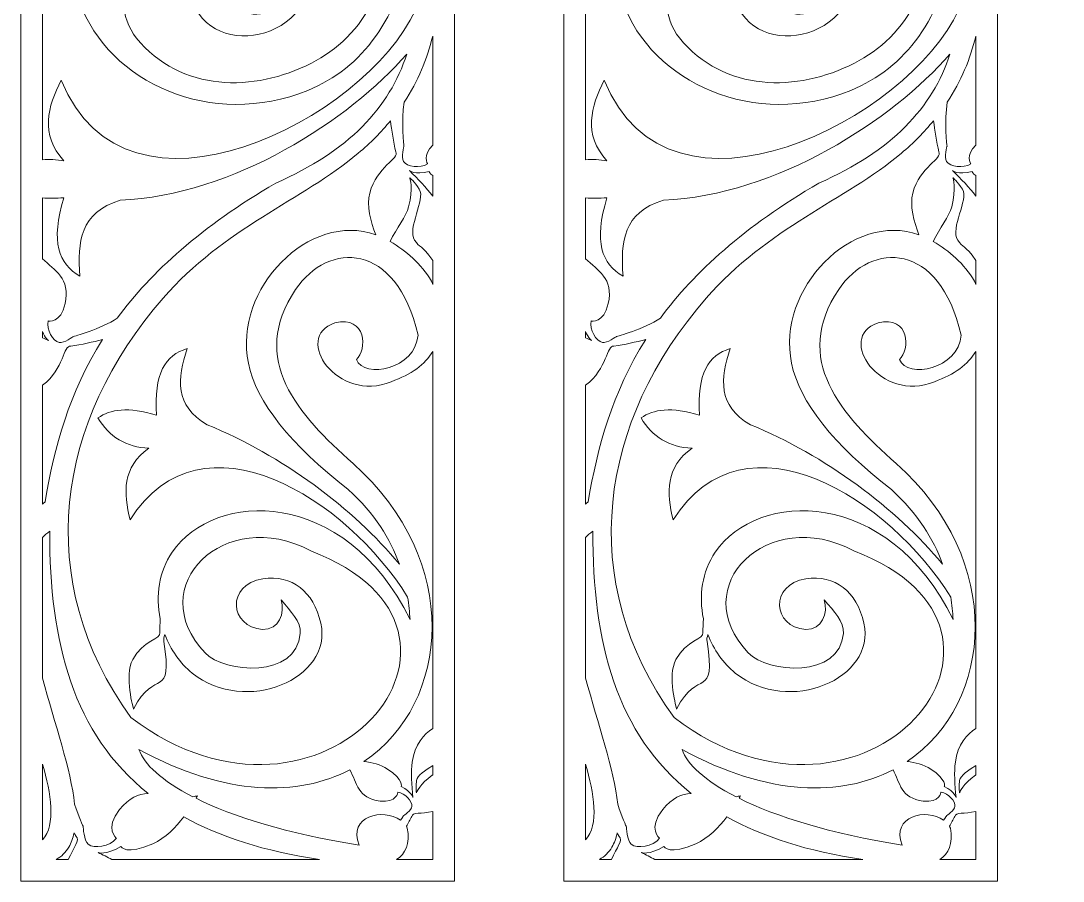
# Model space of a CAD drawing. Header units: centimetres. Extents: x -9 to 10.4, y -14.2 to 14.1.
# Drawn here: x -9 to 10.41, y -14.17 to 1.86 of the extents above; entities that cross this region are included whole.
import ezdxf

# ---------------------------------------------------------------- set-up
doc = ezdxf.new("R2010")
doc.units = ezdxf.units.CM
doc.header["$MEASUREMENT"] = 0
doc.layers.add('layer 1', color=7, linetype='Continuous')

msp = doc.modelspace()

# ---------------------------------------------------------------- linework, layer by layer
at = {"layer": 'layer 1', "color": 177, "lineweight": 9}
for points, knots in [([(-0.92711, 14.09232), (-0.92711, 14.09232), (-9.00268, 14.09232), (-9.00268, 14.09232), (-9.00268, 14.09232), (-9.00268, 14.09232), (-9.00268, -14.17218), (-9.00268, -14.17218), (-9.00268, -14.17218), (-9.00268, -14.17218), (-0.92711, -14.17218), (-0.92711, -14.17218), (-0.92711, -14.17218), (-0.92711, -14.17218), (-0.92711, 14.09232), (-0.92711, 14.09232)], [0, 0, 0, 0, 0.2, 0.2, 0.2, 0.2, 0.4, 0.4, 0.4, 0.4, 0.6, 0.6, 0.6, 0.6, 1, 1, 1, 1]), ([(-7.99455, 8.66834), (-6.72524, 8.74426), (-5.70339, 8.00967), (-6.03757, 6.55454), (-6.03757, 6.55454), (-6.36268, 5.1389), (-8.43115, 4.24263), (-7.50143, 2.22118), (-7.50143, 2.22118), (-7.35275, 5.3352), (-3.80579, 4.88664), (-3.55294, 3.08947), (-3.55294, 3.08947), (-3.39926, 1.40432), (-5.63737, 1.05707), (-5.84591, 2.41892), (-5.84591, 2.41892), (-5.9139, 2.86294), (-5.65236, 3.23803), (-4.90299, 2.95234), (-4.90299, 2.95234), (-4.90299, 2.67842), (-4.70371, 2.35809), (-5.05144, 2.17523), (-5.05144, 2.17523), (-4.75205, 1.85548), (-4.30172, 1.99262), (-4.10244, 2.22118), (-4.10244, 2.22118), (-3.5233, 3.49052), (-4.79503, 4.40382), (-5.96306, 4.11443), (-5.96306, 4.11443), (-6.88349, 3.88634), (-7.45167, 2.28296), (-6.85159, 1.54432), (-6.85159, 1.54432), (-6.02711, 0.52936), (-4.66026, 0.52388), (-3.58855, 1.07505), (-3.58855, 1.07505), (-2.64954, 1.558), (-1.85756, 2.59819), (-2.25289, 4.82618), (-2.25289, 4.82618), (-2.60712, 5.64874), (-3.0508, 6.49854), (-3.91603, 7.45705), (-3.91603, 7.45705), (-5.19619, 6.35352), (-3.74266, 5.29957), (-3.74266, 5.29957), (-3.74266, 5.29957), (-3.74266, 5.29957), (-4.24599, 5.43344), (-4.24599, 5.43344), (-4.24599, 5.43344), (-4.19257, 4.7197), (-3.68357, 4.55111), (-3.68357, 4.55111), (-3.68357, 4.55111), (-5.26316, 4.78913), (-5.19143, 5.83201), (-5.17569, 5.96463), (-5.17569, 5.96463), (-5.25018, 5.30657), (-5.57421, 5.03788), (-5.57421, 5.03788), (-5.57421, 5.03788), (-6.03846, 7.17257), (-4.75427, 7.56702), (-4.07574, 7.63011), (-4.07574, 7.63011), (-4.59438, 8.17987), (-5.25423, 8.76598), (-6.11567, 9.40321), (-6.11567, 9.40321), (-6.89522, 9.98004), (-7.54986, 10.58448), (-8.07046, 11.26172), (-8.07046, 11.26172), (-8.11494, 11.04041), (-8.18375, 10.76682), (-8.25781, 10.52025), (-8.25781, 10.52025), (-8.36128, 10.38628), (-7.87875, 10.17567), (-7.77283, 9.58399), (-7.77283, 9.58399), (-7.72267, 9.30321), (-7.85997, 8.93979), (-7.99455, 8.66834)], [0, 0, 0, 0, 0.04166667, 0.04166667, 0.04166667, 0.04166667, 0.08333333, 0.08333333, 0.08333333, 0.08333333, 0.125, 0.125, 0.125, 0.125, 0.16666667, 0.16666667, 0.16666667, 0.16666667, 0.20833333, 0.20833333, 0.20833333, 0.20833333, 0.25, 0.25, 0.25, 0.25, 0.29166667, 0.29166667, 0.29166667, 0.29166667, 0.33333333, 0.33333333, 0.33333333, 0.33333333, 0.375, 0.375, 0.375, 0.375, 0.41666667, 0.41666667, 0.41666667, 0.41666667, 0.45833333, 0.45833333, 0.45833333, 0.45833333, 0.5, 0.5, 0.5, 0.5, 0.54166667, 0.54166667, 0.54166667, 0.54166667, 0.58333333, 0.58333333, 0.58333333, 0.58333333, 0.625, 0.625, 0.625, 0.625, 0.66666667, 0.66666667, 0.66666667, 0.66666667, 0.70833333, 0.70833333, 0.70833333, 0.70833333, 0.75, 0.75, 0.75, 0.75, 0.79166667, 0.79166667, 0.79166667, 0.79166667, 0.83333333, 0.83333333, 0.83333333, 0.83333333, 0.875, 0.875, 0.875, 0.875, 0.91666667, 0.91666667, 0.91666667, 0.91666667, 1, 1, 1, 1]), ([(-8.59891, 2.60082), (-8.59891, 2.60082), (-8.59891, -0.72879), (-8.59891, -0.72879), (-8.59891, -0.72879), (-8.47217, -0.7153), (-8.33938, -0.72189), (-8.20187, -0.74986), (-8.20187, -0.74986), (-8.65138, -0.24715), (-8.50126, 0.25568), (-8.25117, 0.75828), (-8.25117, 0.75828), (-7.03713, -2.26702), (-2.58723, 0.02691), (-1.65142, 2.06314), (-1.65142, 2.06314), (-1.61671, 2.45945), (-1.63615, 2.87838), (-1.70327, 3.31791), (-1.70327, 3.31791), (-1.97159, 1.9056), (-2.62406, 0.98815), (-3.65983, 0.5659), (-3.65983, 0.5659), (-5.43901, -0.15917), (-7.36964, 0.70028), (-7.90554, 2.21231), (-7.90554, 2.21231), (-8.10577, 2.35585), (-8.34553, 2.46656), (-8.34553, 2.46656), (-8.34553, 2.46656), (-8.34553, 2.46656), (-8.46402, 2.59065), (-8.53206, 2.58888), (-8.53206, 2.58888), (-8.55523, 2.59289), (-8.57729, 2.59687), (-8.59891, 2.60082)], [0, 0, 0, 0, 0.09090909, 0.09090909, 0.09090909, 0.09090909, 0.18181818, 0.18181818, 0.18181818, 0.18181818, 0.27272727, 0.27272727, 0.27272727, 0.27272727, 0.36363636, 0.36363636, 0.36363636, 0.36363636, 0.45454545, 0.45454545, 0.45454545, 0.45454545, 0.54545455, 0.54545455, 0.54545455, 0.54545455, 0.63636364, 0.63636364, 0.63636364, 0.63636364, 0.72727273, 0.72727273, 0.72727273, 0.72727273, 0.81818182, 0.81818182, 0.81818182, 0.81818182, 1, 1, 1, 1]), ([(-1.33089, -0.45836), (-1.33089, -0.45836), (-1.33089, 1.57904), (-1.33089, 1.57904), (-1.33089, 1.57904), (-1.43273, 1.15098), (-1.60549, 0.73706), (-1.86173, 0.34655), (-1.86173, 0.34655), (-1.92033, -0.00269), (-1.86656, -0.47165), (-1.86656, -0.47165), (-1.86656, -0.47165), (-1.86656, -0.47165), (-1.92359, -0.68432), (-1.87627, -0.75774), (-1.87627, -0.75774), (-1.81312, -0.85568), (-1.56396, -0.89582), (-1.42466, -0.80344), (-1.42466, -0.80344), (-1.42466, -0.80344), (-1.53197, -0.64301), (-1.33089, -0.45836)], [0, 0, 0, 0, 0.14285714, 0.14285714, 0.14285714, 0.14285714, 0.28571429, 0.28571429, 0.28571429, 0.28571429, 0.42857143, 0.42857143, 0.42857143, 0.42857143, 0.57142857, 0.57142857, 0.57142857, 0.57142857, 0.71428571, 0.71428571, 0.71428571, 0.71428571, 1, 1, 1, 1]), ([(-8.59891, -1.43737), (-8.59891, -1.43737), (-8.59891, -2.57202), (-8.59891, -2.57202), (-8.59891, -2.57202), (-8.37376, -2.79017), (-8.07592, -2.93501), (-8.17683, -3.40768), (-8.17683, -3.40768), (-8.25692, -3.78286), (-8.49538, -3.73097), (-8.49538, -3.73097), (-8.49538, -3.73097), (-8.53026, -3.89442), (-8.40157, -4.11154), (-8.28728, -4.13437), (-8.28728, -4.13437), (-8.20164, -4.15147), (-8.02469, -4.02047), (-8.02469, -4.02047), (-8.02469, -4.02047), (-8.02469, -4.02047), (-7.50615, -3.88186), (-7.20703, -3.6789), (-7.20703, -3.6789), (-6.57356, -2.81864), (-5.64515, -1.97678), (-4.25254, -1.16103), (-4.25254, -1.16103), (-2.89922, -0.57048), (-2.13267, 0.24524), (-1.813, 1.24336), (-1.813, 1.24336), (-2.87335, 0.01669), (-5.04387, -1.39186), (-7.15122, -1.48102), (-7.15122, -1.48102), (-7.90081, -1.70958), (-7.95177, -2.25813), (-7.90081, -2.89785), (-7.90081, -2.89785), (-8.30115, -2.6694), (-8.45127, -2.25813), (-8.20187, -1.43542), (-8.20187, -1.43542), (-8.34876, -1.44659), (-8.48056, -1.44676), (-8.59891, -1.43737)], [0, 0, 0, 0, 0.07692308, 0.07692308, 0.07692308, 0.07692308, 0.15384615, 0.15384615, 0.15384615, 0.15384615, 0.23076923, 0.23076923, 0.23076923, 0.23076923, 0.30769231, 0.30769231, 0.30769231, 0.30769231, 0.38461538, 0.38461538, 0.38461538, 0.38461538, 0.46153846, 0.46153846, 0.46153846, 0.46153846, 0.53846154, 0.53846154, 0.53846154, 0.53846154, 0.61538462, 0.61538462, 0.61538462, 0.61538462, 0.69230769, 0.69230769, 0.69230769, 0.69230769, 0.76923077, 0.76923077, 0.76923077, 0.76923077, 0.84615385, 0.84615385, 0.84615385, 0.84615385, 1, 1, 1, 1]), ([(-1.95194, -8.26288), (-2.80641, -7.22503), (-4.1433, -6.23293), (-5.529, -5.66492), (-5.529, -5.66492), (-6.1505, -5.30731), (-6.08337, -4.80774), (-5.90669, -4.24777), (-5.90669, -4.24777), (-6.31053, -4.3693), (-6.52878, -4.70524), (-6.4752, -5.48999), (-6.4752, -5.48999), (-7.00052, -5.32631), (-7.3401, -5.37658), (-7.56561, -5.53962), (-7.56561, -5.53962), (-7.36356, -5.88642), (-7.03544, -6.09058), (-6.61588, -6.10129), (-6.61588, -6.10129), (-7.11983, -6.45731), (-7.08914, -6.93646), (-6.96927, -7.43595), (-6.96927, -7.43595), (-5.62349, -5.32432), (-2.92308, -7.05372), (-1.79758, -8.87861), (-1.79758, -8.87861), (-1.77555, -9.01778), (-1.76117, -9.15716), (-1.75256, -9.29657), (-1.75256, -9.29657), (-2.97774, -6.81242), (-5.39927, -6.89086), (-6.18448, -8.04057), (-6.18448, -8.04057), (-6.43288, -8.40428), (-6.49245, -8.85945), (-6.40517, -9.28385), (-6.40517, -9.28385), (-6.41067, -9.37013), (-6.41453, -9.45897), (-6.41621, -9.54391), (-6.41621, -9.54391), (-6.37769, -9.65071), (-6.72902, -9.68597), (-6.91829, -10.0419), (-6.91829, -10.0419), (-7.08222, -10.3505), (-6.90343, -10.96377), (-6.90343, -10.96377), (-6.90343, -10.96377), (-6.50682, -10.17827), (-6.17002, -10.82294), (-6.33777, -9.70274), (-6.33777, -9.70274), (-6.34883, -9.67203), (-6.33602, -9.62121), (-6.31974, -9.57661), (-6.31974, -9.57661), (-6.21215, -9.85825), (-6.03781, -10.11086), (-5.81081, -10.29284), (-5.81081, -10.29284), (-4.81348, -11.09245), (-3.18473, -10.39761), (-3.4151, -9.36526), (-3.4151, -9.36526), (-3.54724, -8.77267), (-3.95471, -8.45377), (-4.49445, -8.53687), (-4.49445, -8.53687), (-5.18155, -8.64269), (-5.12202, -9.4374), (-4.49838, -9.47918), (-4.49838, -9.47918), (-4.19399, -9.49966), (-4.07909, -9.16598), (-4.15255, -8.93076), (-4.15255, -8.93076), (-3.9778, -9.13646), (-3.77996, -9.34086), (-3.79674, -9.55372), (-3.79674, -9.55372), (-3.86364, -10.39701), (-5.20727, -10.29963), (-5.57094, -9.91655), (-5.57094, -9.91655), (-6.74529, -8.67947), (-5.20727, -7.15765), (-3.6021, -8.01688), (-3.6021, -8.01688), (0.29627, -9.49848), (-3.36688, -13.8441), (-6.9511, -11.12494), (-6.9511, -11.12494), (-8.80148, -8.56543), (-8.35044, -5.59438), (-6.35232, -3.30927), (-6.35232, -3.30927), (-5.22428, -2.00122), (-3.76042, -1.48304), (-2.71763, -0.60593), (-2.71763, -0.60593), (-2.48897, -0.41361), (-2.29053, -0.21128), (-2.11835, -0.00104), (-2.11835, -0.00104), (-2.09555, -0.18045), (-2.06037, -0.38996), (-2.02015, -0.58172), (-2.02015, -0.58172), (-1.9412, -0.70418), (-2.3704, -0.84955), (-2.50447, -1.34922), (-2.50447, -1.34922), (-2.56568, -1.57769), (-2.48326, -1.88468), (-2.39165, -2.1238), (-2.39165, -2.1238), (-3.62481, -1.68457), (-5.04972, -3.12428), (-4.7636, -4.51919), (-4.7636, -4.51919), (-4.61527, -5.24262), (-3.98054, -6.03875), (-2.90249, -6.87431), (-2.90249, -6.87431), (-2.41026, -7.32472), (-2.11942, -7.7906), (-1.95194, -8.26288)], [0, 0, 0, 0, 0.02941176, 0.02941176, 0.02941176, 0.02941176, 0.05882353, 0.05882353, 0.05882353, 0.05882353, 0.08823529, 0.08823529, 0.08823529, 0.08823529, 0.11764706, 0.11764706, 0.11764706, 0.11764706, 0.14705882, 0.14705882, 0.14705882, 0.14705882, 0.17647059, 0.17647059, 0.17647059, 0.17647059, 0.20588235, 0.20588235, 0.20588235, 0.20588235, 0.23529412, 0.23529412, 0.23529412, 0.23529412, 0.26470588, 0.26470588, 0.26470588, 0.26470588, 0.29411765, 0.29411765, 0.29411765, 0.29411765, 0.32352941, 0.32352941, 0.32352941, 0.32352941, 0.35294118, 0.35294118, 0.35294118, 0.35294118, 0.38235294, 0.38235294, 0.38235294, 0.38235294, 0.41176471, 0.41176471, 0.41176471, 0.41176471, 0.44117647, 0.44117647, 0.44117647, 0.44117647, 0.47058824, 0.47058824, 0.47058824, 0.47058824, 0.5, 0.5, 0.5, 0.5, 0.52941176, 0.52941176, 0.52941176, 0.52941176, 0.55882353, 0.55882353, 0.55882353, 0.55882353, 0.58823529, 0.58823529, 0.58823529, 0.58823529, 0.61764706, 0.61764706, 0.61764706, 0.61764706, 0.64705882, 0.64705882, 0.64705882, 0.64705882, 0.67647059, 0.67647059, 0.67647059, 0.67647059, 0.70588235, 0.70588235, 0.70588235, 0.70588235, 0.73529412, 0.73529412, 0.73529412, 0.73529412, 0.76470588, 0.76470588, 0.76470588, 0.76470588, 0.79411765, 0.79411765, 0.79411765, 0.79411765, 0.82352941, 0.82352941, 0.82352941, 0.82352941, 0.85294118, 0.85294118, 0.85294118, 0.85294118, 0.88235294, 0.88235294, 0.88235294, 0.88235294, 0.91176471, 0.91176471, 0.91176471, 0.91176471, 0.94117647, 0.94117647, 0.94117647, 0.94117647, 1, 1, 1, 1]), ([(-1.33089, -1.40565), (-1.33089, -1.40565), (-1.33089, -1.0184), (-1.33089, -1.0184), (-1.33089, -1.0184), (-1.38954, -0.98532), (-1.39922, -0.94823), (-1.39922, -0.94823), (-1.39922, -0.94823), (-1.67019, -1.00987), (-1.7658, -0.92911), (-1.7658, -0.92911), (-1.7658, -0.92911), (-1.60406, -1.08129), (-1.44875, -1.25049), (-1.33089, -1.40565)], [0, 0, 0, 0, 0.2, 0.2, 0.2, 0.2, 0.4, 0.4, 0.4, 0.4, 0.6, 0.6, 0.6, 0.6, 1, 1, 1, 1]), ([(-1.33089, -3.0491), (-1.33089, -3.0491), (-1.33089, -2.60276), (-1.33089, -2.60276), (-1.33089, -2.60276), (-1.53694, -2.30982), (-1.57584, -2.36798), (-1.66688, -2.22676), (-1.66688, -2.22676), (-1.81484, -1.99721), (-1.4576, -1.46746), (-1.57988, -1.27775), (-1.57988, -1.27775), (-1.67456, -1.13088), (-1.75703, -1.06307), (-1.75703, -1.06307), (-1.75703, -1.06307), (-1.75703, -1.06307), (-1.68882, -1.26708), (-1.77858, -1.60191), (-1.77858, -1.60191), (-1.82855, -1.78783), (-2.00201, -2.00019), (-2.12481, -2.25036), (-2.12481, -2.25036), (-1.82774, -2.42452), (-1.55012, -2.66207), (-1.35305, -2.9894), (-1.35305, -2.9894), (-1.34537, -3.00946), (-1.33805, -3.0293), (-1.33089, -3.0491)], [0, 0, 0, 0, 0.11111111, 0.11111111, 0.11111111, 0.11111111, 0.22222222, 0.22222222, 0.22222222, 0.22222222, 0.33333333, 0.33333333, 0.33333333, 0.33333333, 0.44444444, 0.44444444, 0.44444444, 0.44444444, 0.55555556, 0.55555556, 0.55555556, 0.55555556, 0.66666667, 0.66666667, 0.66666667, 0.66666667, 0.77777778, 0.77777778, 0.77777778, 0.77777778, 1, 1, 1, 1]), ([(-1.33089, -11.32407), (-1.33089, -11.32407), (-1.33089, -4.29799), (-1.33089, -4.29799), (-1.33089, -4.29799), (-1.4735, -4.54006), (-1.72717, -4.72969), (-2.10277, -4.86334), (-2.10277, -4.86334), (-3.10261, -5.27463), (-3.95232, -4.04065), (-3.15261, -3.76626), (-3.15261, -3.76626), (-2.55383, -3.62913), (-2.55383, -4.26908), (-2.75322, -4.45205), (-2.75322, -4.45205), (-2.60395, -4.8174), (-1.65327, -4.63468), (-1.6041, -3.99495), (-1.6041, -3.99495), (-2.00634, -2.24466), (-3.27594, -2.24228), (-3.88435, -3.14533), (-3.88435, -3.14533), (-4.76288, -4.4492), (-3.84352, -5.47391), (-2.815, -6.38791), (-2.815, -6.38791), (-0.77667, -8.19938), (-0.99427, -10.85098), (-2.61095, -11.94026), (-2.61095, -11.94026), (-2.46322, -11.95877), (-2.29978, -11.99892), (-2.17132, -12.08213), (-2.17132, -12.08213), (-1.85986, -12.28412), (-1.91891, -12.40943), (-1.91891, -12.40943), (-1.91891, -12.40943), (-1.71625, -12.51261), (-1.69844, -12.61348), (-1.69844, -12.61348), (-1.69844, -12.61348), (-1.72695, -12.3795), (-1.73365, -12.13315), (-1.7115, -11.95257), (-1.7115, -11.95257), (-1.67094, -11.62177), (-1.48887, -11.43013), (-1.33089, -11.32407)], [0, 0, 0, 0, 0.07142857, 0.07142857, 0.07142857, 0.07142857, 0.14285714, 0.14285714, 0.14285714, 0.14285714, 0.21428571, 0.21428571, 0.21428571, 0.21428571, 0.28571429, 0.28571429, 0.28571429, 0.28571429, 0.35714286, 0.35714286, 0.35714286, 0.35714286, 0.42857143, 0.42857143, 0.42857143, 0.42857143, 0.5, 0.5, 0.5, 0.5, 0.57142857, 0.57142857, 0.57142857, 0.57142857, 0.64285714, 0.64285714, 0.64285714, 0.64285714, 0.71428571, 0.71428571, 0.71428571, 0.71428571, 0.78571429, 0.78571429, 0.78571429, 0.78571429, 0.85714286, 0.85714286, 0.85714286, 0.85714286, 1, 1, 1, 1]), ([(-8.59891, -3.92561), (-8.59891, -3.92561), (-8.59891, -4.04359), (-8.59891, -4.04359), (-8.59891, -4.04359), (-8.56138, -4.06003), (-8.5241, -4.07704), (-8.48722, -4.09442), (-8.48722, -4.09442), (-8.48722, -4.09442), (-8.55003, -4.06051), (-8.59891, -3.92561)], [0, 0, 0, 0, 0.25, 0.25, 0.25, 0.25, 0.5, 0.5, 0.5, 0.5, 1, 1, 1, 1]), ([(-8.59891, -4.92932), (-8.59891, -4.92932), (-8.59891, -7.14432), (-8.59891, -7.14432), (-8.59891, -7.14432), (-8.58336, -7.13024), (-8.5676, -7.11636), (-8.55139, -7.10276), (-8.55139, -7.10276), (-8.3775, -6.07966), (-8.10429, -5.06778), (-7.47985, -4.07843), (-7.47985, -4.07843), (-7.65811, -4.12427), (-7.87223, -4.16991), (-8.07079, -4.2037), (-8.07079, -4.2037), (-8.21269, -4.17535), (-8.19192, -4.62158), (-8.59891, -4.92932)], [0, 0, 0, 0, 0.16666667, 0.16666667, 0.16666667, 0.16666667, 0.33333333, 0.33333333, 0.33333333, 0.33333333, 0.5, 0.5, 0.5, 0.5, 0.66666667, 0.66666667, 0.66666667, 0.66666667, 1, 1, 1, 1]), ([(-8.59891, -7.76577), (-8.59891, -7.76577), (-8.59891, -10.38798), (-8.59891, -10.38798), (-8.59891, -10.38798), (-8.37091, -11.2368), (-8.06954, -12.0874), (-8.00137, -12.73962), (-8.00137, -12.73962), (-7.92264, -12.97531), (-7.84058, -13.15782), (-7.84058, -13.15782), (-7.84058, -13.15782), (-7.84058, -13.15782), (-7.82847, -13.4188), (-7.74853, -13.48476), (-7.74853, -13.48476), (-7.64188, -13.57276), (-7.34572, -13.5284), (-7.22149, -13.37378), (-7.22149, -13.37378), (-7.22149, -13.37378), (-7.44798, -13.19335), (-7.16289, -12.83844), (-7.16289, -12.83844), (-6.98595, -12.61817), (-6.80965, -12.54666), (-6.63214, -12.53592), (-6.63214, -12.53592), (-8.02477, -11.43119), (-8.47039, -9.72589), (-8.46449, -7.65119), (-8.46449, -7.65119), (-8.51772, -7.68658), (-8.56172, -7.7246), (-8.59891, -7.76577)], [0, 0, 0, 0, 0.1, 0.1, 0.1, 0.1, 0.2, 0.2, 0.2, 0.2, 0.3, 0.3, 0.3, 0.3, 0.4, 0.4, 0.4, 0.4, 0.5, 0.5, 0.5, 0.5, 0.6, 0.6, 0.6, 0.6, 0.7, 0.7, 0.7, 0.7, 0.8, 0.8, 0.8, 0.8, 1, 1, 1, 1]), ([(-2.70321, -13.50149), (-2.91649, -12.95417), (-2.25216, -12.80838), (-1.93095, -13.03513), (-1.93095, -13.03513), (-1.89556, -12.98569), (-1.87469, -12.95387), (-1.87469, -12.95387), (-1.87469, -12.95387), (-1.87469, -12.95387), (-1.72745, -12.85003), (-1.71873, -12.77908), (-1.71873, -12.77908), (-1.70714, -12.68444), (-1.84279, -12.52867), (-1.97875, -12.51381), (-1.97875, -12.51381), (-1.97875, -12.51381), (-1.99966, -12.71243), (-2.31176, -12.6783), (-2.31176, -12.6783), (-2.72766, -12.63283), (-2.74392, -12.33492), (-2.87283, -12.09614), (-2.87283, -12.09614), (-3.82862, -12.59678), (-5.18411, -12.59988), (-6.80267, -11.71896), (-6.80267, -11.71896), (-6.71093, -11.99128), (-6.37728, -12.30214), (-5.79743, -12.59858), (-5.79743, -12.59858), (-5.76941, -12.59385), (-5.74131, -12.58752), (-5.7131, -12.57911), (-5.7131, -12.57911), (-5.7131, -12.57911), (-5.72215, -12.59702), (-5.73937, -12.6278), (-5.73937, -12.6278), (-5.05483, -12.96707), (-4.04531, -13.28502), (-2.70321, -13.50149)], [0, 0, 0, 0, 0.08333333, 0.08333333, 0.08333333, 0.08333333, 0.16666667, 0.16666667, 0.16666667, 0.16666667, 0.25, 0.25, 0.25, 0.25, 0.33333333, 0.33333333, 0.33333333, 0.33333333, 0.41666667, 0.41666667, 0.41666667, 0.41666667, 0.5, 0.5, 0.5, 0.5, 0.58333333, 0.58333333, 0.58333333, 0.58333333, 0.66666667, 0.66666667, 0.66666667, 0.66666667, 0.75, 0.75, 0.75, 0.75, 0.83333333, 0.83333333, 0.83333333, 0.83333333, 1, 1, 1, 1]), ([(-8.59891, -11.99089), (-8.59891, -11.99089), (-8.59891, -13.39944), (-8.59891, -13.39944), (-8.59891, -13.39944), (-8.34268, -13.12076), (-8.44091, -12.53703), (-8.59891, -11.99089)], [0, 0, 0, 0, 0.33333333, 0.33333333, 0.33333333, 0.33333333, 1, 1, 1, 1]), ([(-1.33089, -12.19224), (-1.33089, -12.19224), (-1.33089, -12.01731), (-1.33089, -12.01731), (-1.33089, -12.01731), (-1.47134, -12.11135), (-1.62069, -12.19877), (-1.63272, -12.29686), (-1.63272, -12.29686), (-1.65011, -12.43881), (-1.63379, -12.52466), (-1.63379, -12.52466), (-1.63379, -12.52466), (-1.63379, -12.52466), (-1.56981, -12.36065), (-1.33799, -12.19714), (-1.33799, -12.19714), (-1.33566, -12.1955), (-1.3333, -12.19384), (-1.33089, -12.19224)], [0, 0, 0, 0, 0.16666667, 0.16666667, 0.16666667, 0.16666667, 0.33333333, 0.33333333, 0.33333333, 0.33333333, 0.5, 0.5, 0.5, 0.5, 0.66666667, 0.66666667, 0.66666667, 0.66666667, 1, 1, 1, 1]), ([(-7.30869, -13.76839), (-7.30869, -13.76839), (-3.43813, -13.76839), (-3.43813, -13.76839), (-3.43813, -13.76839), (-4.46596, -13.6154), (-5.29901, -13.34617), (-5.9692, -12.97555), (-5.9692, -12.97555), (-6.11388, -13.16337), (-6.31212, -13.36937), (-6.54366, -13.47503), (-6.54366, -13.47503), (-7.03346, -13.69824), (-7.14058, -13.52834), (-7.14058, -13.52834), (-7.14058, -13.52834), (-7.42474, -13.6956), (-7.56193, -13.63872), (-7.56193, -13.63872), (-7.56193, -13.63872), (-7.47666, -13.67954), (-7.39153, -13.72311), (-7.30869, -13.76839)], [0, 0, 0, 0, 0.14285714, 0.14285714, 0.14285714, 0.14285714, 0.28571429, 0.28571429, 0.28571429, 0.28571429, 0.42857143, 0.42857143, 0.42857143, 0.42857143, 0.57142857, 0.57142857, 0.57142857, 0.57142857, 0.71428571, 0.71428571, 0.71428571, 0.71428571, 1, 1, 1, 1]), ([(-2.00249, -13.76839), (-2.00249, -13.76839), (-1.33089, -13.76839), (-1.33089, -13.76839), (-1.33089, -13.76839), (-1.33089, -13.76839), (-1.33089, -12.87412), (-1.33089, -12.87412), (-1.33089, -12.87412), (-1.54522, -12.92102), (-1.71054, -12.88409), (-1.72048, -12.96511), (-1.72048, -12.96511), (-1.75253, -13.02553), (-1.78688, -13.08752), (-1.8219, -13.14841), (-1.8219, -13.14841), (-1.81519, -13.15912), (-1.80894, -13.17013), (-1.80338, -13.18162), (-1.80338, -13.18162), (-1.74988, -13.47461), (-1.83903, -13.66318), (-2.00249, -13.76839)], [0, 0, 0, 0, 0.14285714, 0.14285714, 0.14285714, 0.14285714, 0.28571429, 0.28571429, 0.28571429, 0.28571429, 0.42857143, 0.42857143, 0.42857143, 0.42857143, 0.57142857, 0.57142857, 0.57142857, 0.57142857, 0.71428571, 0.71428571, 0.71428571, 0.71428571, 1, 1, 1, 1]), ([(-8.34222, -13.76839), (-8.34222, -13.76839), (-8.119, -13.76839), (-8.119, -13.76839), (-8.119, -13.76839), (-8.01444, -13.54028), (-7.89587, -13.40252), (-7.9746, -13.33757), (-7.9746, -13.33757), (-7.98701, -13.31564), (-7.9994, -13.29346), (-8.0118, -13.27109), (-8.0118, -13.27109), (-8.03128, -13.37054), (-8.06303, -13.46026), (-8.10914, -13.53887), (-8.10914, -13.53887), (-8.16662, -13.63686), (-8.24722, -13.71277), (-8.34222, -13.76839)], [0, 0, 0, 0, 0.16666667, 0.16666667, 0.16666667, 0.16666667, 0.33333333, 0.33333333, 0.33333333, 0.33333333, 0.5, 0.5, 0.5, 0.5, 0.66666667, 0.66666667, 0.66666667, 0.66666667, 1, 1, 1, 1])]:
    msp.add_open_spline(points, degree=3, knots=knots, dxfattribs=at)
at = {"layer": 'layer 1', "color": 242, "lineweight": 9}
for points, knots in [([(9.18966, 14.09232), (9.18966, 14.09232), (1.11409, 14.09232), (1.11409, 14.09232), (1.11409, 14.09232), (1.11409, 14.09232), (1.11409, -14.17218), (1.11409, -14.17218), (1.11409, -14.17218), (1.11409, -14.17218), (9.18966, -14.17218), (9.18966, -14.17218), (9.18966, -14.17218), (9.18966, -14.17218), (9.18966, 14.09232), (9.18966, 14.09232)], [0, 0, 0, 0, 0.2, 0.2, 0.2, 0.2, 0.4, 0.4, 0.4, 0.4, 0.6, 0.6, 0.6, 0.6, 1, 1, 1, 1]), ([(2.12222, 8.66834), (3.39152, 8.74426), (4.41338, 8.00967), (4.07919, 6.55454), (4.07919, 6.55454), (3.75409, 5.1389), (1.68562, 4.24263), (2.61533, 2.22118), (2.61533, 2.22118), (2.76402, 5.3352), (6.31098, 4.88664), (6.56383, 3.08947), (6.56383, 3.08947), (6.7175, 1.40432), (4.4794, 1.05707), (4.27085, 2.41892), (4.27085, 2.41892), (4.20287, 2.86294), (4.46441, 3.23803), (5.21378, 2.95234), (5.21378, 2.95234), (5.21378, 2.67842), (5.41306, 2.35809), (5.06533, 2.17523), (5.06533, 2.17523), (5.36472, 1.85548), (5.81505, 1.99262), (6.01433, 2.22118), (6.01433, 2.22118), (6.59347, 3.49052), (5.32174, 4.40382), (4.1537, 4.11443), (4.1537, 4.11443), (3.23328, 3.88634), (2.66509, 2.28296), (3.26517, 1.54432), (3.26517, 1.54432), (4.08965, 0.52936), (5.45651, 0.52388), (6.52822, 1.07505), (6.52822, 1.07505), (7.46722, 1.558), (8.25921, 2.59819), (7.86388, 4.82618), (7.86388, 4.82618), (7.50965, 5.64874), (7.06596, 6.49854), (6.20074, 7.45705), (6.20074, 7.45705), (4.92058, 6.35352), (6.37411, 5.29957), (6.37411, 5.29957), (6.37411, 5.29957), (6.37411, 5.29957), (5.87078, 5.43344), (5.87078, 5.43344), (5.87078, 5.43344), (5.9242, 4.7197), (6.43319, 4.55111), (6.43319, 4.55111), (6.43319, 4.55111), (4.8536, 4.78913), (4.92534, 5.83201), (4.94107, 5.96463), (4.94107, 5.96463), (4.86659, 5.30657), (4.54255, 5.03788), (4.54255, 5.03788), (4.54255, 5.03788), (4.07831, 7.17257), (5.3625, 7.56702), (6.04102, 7.63011), (6.04102, 7.63011), (5.52239, 8.17987), (4.86254, 8.76598), (4.0011, 9.40321), (4.0011, 9.40321), (3.22155, 9.98004), (2.5669, 10.58448), (2.0463, 11.26172), (2.0463, 11.26172), (2.00182, 11.04041), (1.93301, 10.76682), (1.85895, 10.52025), (1.85895, 10.52025), (1.75548, 10.38628), (2.23801, 10.17567), (2.34393, 9.58399), (2.34393, 9.58399), (2.39409, 9.30321), (2.2568, 8.93979), (2.12222, 8.66834)], [0, 0, 0, 0, 0.04166667, 0.04166667, 0.04166667, 0.04166667, 0.08333333, 0.08333333, 0.08333333, 0.08333333, 0.125, 0.125, 0.125, 0.125, 0.16666667, 0.16666667, 0.16666667, 0.16666667, 0.20833333, 0.20833333, 0.20833333, 0.20833333, 0.25, 0.25, 0.25, 0.25, 0.29166667, 0.29166667, 0.29166667, 0.29166667, 0.33333333, 0.33333333, 0.33333333, 0.33333333, 0.375, 0.375, 0.375, 0.375, 0.41666667, 0.41666667, 0.41666667, 0.41666667, 0.45833333, 0.45833333, 0.45833333, 0.45833333, 0.5, 0.5, 0.5, 0.5, 0.54166667, 0.54166667, 0.54166667, 0.54166667, 0.58333333, 0.58333333, 0.58333333, 0.58333333, 0.625, 0.625, 0.625, 0.625, 0.66666667, 0.66666667, 0.66666667, 0.66666667, 0.70833333, 0.70833333, 0.70833333, 0.70833333, 0.75, 0.75, 0.75, 0.75, 0.79166667, 0.79166667, 0.79166667, 0.79166667, 0.83333333, 0.83333333, 0.83333333, 0.83333333, 0.875, 0.875, 0.875, 0.875, 0.91666667, 0.91666667, 0.91666667, 0.91666667, 1, 1, 1, 1]), ([(1.51786, 2.60082), (1.51786, 2.60082), (1.51786, -0.72879), (1.51786, -0.72879), (1.51786, -0.72879), (1.6446, -0.7153), (1.77738, -0.72189), (1.9149, -0.74986), (1.9149, -0.74986), (1.46539, -0.24715), (1.6155, 0.25568), (1.8656, 0.75828), (1.8656, 0.75828), (3.07964, -2.26702), (7.52953, 0.02691), (8.46535, 2.06314), (8.46535, 2.06314), (8.50006, 2.45945), (8.48061, 2.87838), (8.4135, 3.31791), (8.4135, 3.31791), (8.14517, 1.9056), (7.49271, 0.98815), (6.45693, 0.5659), (6.45693, 0.5659), (4.67775, -0.15917), (2.74712, 0.70028), (2.21122, 2.21231), (2.21122, 2.21231), (2.011, 2.35585), (1.77123, 2.46656), (1.77123, 2.46656), (1.77123, 2.46656), (1.77123, 2.46656), (1.65275, 2.59065), (1.5847, 2.58888), (1.5847, 2.58888), (1.56153, 2.59289), (1.53947, 2.59687), (1.51786, 2.60082)], [0, 0, 0, 0, 0.09090909, 0.09090909, 0.09090909, 0.09090909, 0.18181818, 0.18181818, 0.18181818, 0.18181818, 0.27272727, 0.27272727, 0.27272727, 0.27272727, 0.36363636, 0.36363636, 0.36363636, 0.36363636, 0.45454545, 0.45454545, 0.45454545, 0.45454545, 0.54545455, 0.54545455, 0.54545455, 0.54545455, 0.63636364, 0.63636364, 0.63636364, 0.63636364, 0.72727273, 0.72727273, 0.72727273, 0.72727273, 0.81818182, 0.81818182, 0.81818182, 0.81818182, 1, 1, 1, 1]), ([(8.78587, -0.45836), (8.78587, -0.45836), (8.78587, 1.57904), (8.78587, 1.57904), (8.78587, 1.57904), (8.68404, 1.15098), (8.51127, 0.73706), (8.25504, 0.34655), (8.25504, 0.34655), (8.19644, -0.00269), (8.25021, -0.47165), (8.25021, -0.47165), (8.25021, -0.47165), (8.25021, -0.47165), (8.19318, -0.68432), (8.2405, -0.75774), (8.2405, -0.75774), (8.30364, -0.85568), (8.55281, -0.89582), (8.6921, -0.80344), (8.6921, -0.80344), (8.6921, -0.80344), (8.5848, -0.64301), (8.78587, -0.45836)], [0, 0, 0, 0, 0.14285714, 0.14285714, 0.14285714, 0.14285714, 0.28571429, 0.28571429, 0.28571429, 0.28571429, 0.42857143, 0.42857143, 0.42857143, 0.42857143, 0.57142857, 0.57142857, 0.57142857, 0.57142857, 0.71428571, 0.71428571, 0.71428571, 0.71428571, 1, 1, 1, 1]), ([(1.51786, -1.43737), (1.51786, -1.43737), (1.51786, -2.57202), (1.51786, -2.57202), (1.51786, -2.57202), (1.74301, -2.79017), (2.04085, -2.93501), (1.93994, -3.40768), (1.93994, -3.40768), (1.85985, -3.78286), (1.62139, -3.73097), (1.62139, -3.73097), (1.62139, -3.73097), (1.58651, -3.89442), (1.7152, -4.11154), (1.82948, -4.13437), (1.82948, -4.13437), (1.91512, -4.15147), (2.09208, -4.02047), (2.09208, -4.02047), (2.09208, -4.02047), (2.09208, -4.02047), (2.61062, -3.88186), (2.90974, -3.6789), (2.90974, -3.6789), (3.54321, -2.81864), (4.47161, -1.97678), (5.86423, -1.16103), (5.86423, -1.16103), (7.21755, -0.57048), (7.9841, 0.24524), (8.30377, 1.24336), (8.30377, 1.24336), (7.24342, 0.01669), (5.0729, -1.39186), (2.96555, -1.48102), (2.96555, -1.48102), (2.21595, -1.70958), (2.165, -2.25813), (2.21595, -2.89785), (2.21595, -2.89785), (1.81562, -2.6694), (1.6655, -2.25813), (1.9149, -1.43542), (1.9149, -1.43542), (1.76801, -1.44659), (1.63621, -1.44676), (1.51786, -1.43737)], [0, 0, 0, 0, 0.07692308, 0.07692308, 0.07692308, 0.07692308, 0.15384615, 0.15384615, 0.15384615, 0.15384615, 0.23076923, 0.23076923, 0.23076923, 0.23076923, 0.30769231, 0.30769231, 0.30769231, 0.30769231, 0.38461538, 0.38461538, 0.38461538, 0.38461538, 0.46153846, 0.46153846, 0.46153846, 0.46153846, 0.53846154, 0.53846154, 0.53846154, 0.53846154, 0.61538462, 0.61538462, 0.61538462, 0.61538462, 0.69230769, 0.69230769, 0.69230769, 0.69230769, 0.76923077, 0.76923077, 0.76923077, 0.76923077, 0.84615385, 0.84615385, 0.84615385, 0.84615385, 1, 1, 1, 1]), ([(8.16483, -8.26288), (7.31036, -7.22503), (5.97347, -6.23293), (4.58777, -5.66492), (4.58777, -5.66492), (3.96626, -5.30731), (4.03339, -4.80774), (4.21008, -4.24777), (4.21008, -4.24777), (3.80624, -4.3693), (3.58799, -4.70524), (3.64157, -5.48999), (3.64157, -5.48999), (3.11625, -5.32631), (2.77667, -5.37658), (2.55116, -5.53962), (2.55116, -5.53962), (2.75321, -5.88642), (3.08133, -6.09058), (3.50089, -6.10129), (3.50089, -6.10129), (2.99694, -6.45731), (3.02762, -6.93646), (3.1475, -7.43595), (3.1475, -7.43595), (4.49328, -5.32432), (7.19368, -7.05372), (8.31919, -8.87861), (8.31919, -8.87861), (8.34121, -9.01778), (8.35559, -9.15716), (8.36421, -9.29657), (8.36421, -9.29657), (7.13903, -6.81242), (4.71749, -6.89086), (3.93229, -8.04057), (3.93229, -8.04057), (3.68389, -8.40428), (3.62431, -8.85945), (3.7116, -9.28385), (3.7116, -9.28385), (3.7061, -9.37013), (3.70224, -9.45897), (3.70056, -9.54391), (3.70056, -9.54391), (3.73907, -9.65071), (3.38775, -9.68597), (3.19848, -10.0419), (3.19848, -10.0419), (3.03455, -10.3505), (3.21333, -10.96377), (3.21333, -10.96377), (3.21333, -10.96377), (3.60995, -10.17827), (3.94674, -10.82294), (3.779, -9.70274), (3.779, -9.70274), (3.76793, -9.67203), (3.78074, -9.62121), (3.79703, -9.57661), (3.79703, -9.57661), (3.90461, -9.85825), (4.07896, -10.11086), (4.30596, -10.29284), (4.30596, -10.29284), (5.30329, -11.09245), (6.93203, -10.39761), (6.70167, -9.36526), (6.70167, -9.36526), (6.56953, -8.77267), (6.16206, -8.45377), (5.62232, -8.53687), (5.62232, -8.53687), (4.93522, -8.64269), (4.99474, -9.4374), (5.61839, -9.47918), (5.61839, -9.47918), (5.92278, -9.49966), (6.03767, -9.16598), (5.96422, -8.93076), (5.96422, -8.93076), (6.13896, -9.13646), (6.33681, -9.34086), (6.32003, -9.55372), (6.32003, -9.55372), (6.25312, -10.39701), (4.9095, -10.29963), (4.54583, -9.91655), (4.54583, -9.91655), (3.37148, -8.67947), (4.9095, -7.15765), (6.51466, -8.01688), (6.51466, -8.01688), (10.41303, -9.49848), (6.74988, -13.8441), (3.16566, -11.12494), (3.16566, -11.12494), (1.31528, -8.56543), (1.76633, -5.59438), (3.76445, -3.30927), (3.76445, -3.30927), (4.89248, -2.00122), (6.35634, -1.48304), (7.39914, -0.60593), (7.39914, -0.60593), (7.6278, -0.41361), (7.82624, -0.21128), (7.99842, -0.00104), (7.99842, -0.00104), (8.02121, -0.18045), (8.0564, -0.38996), (8.09662, -0.58172), (8.09662, -0.58172), (8.17556, -0.70418), (7.74637, -0.84955), (7.6123, -1.34922), (7.6123, -1.34922), (7.55108, -1.57769), (7.63351, -1.88468), (7.72511, -2.1238), (7.72511, -2.1238), (6.49196, -1.68457), (5.06705, -3.12428), (5.35316, -4.51919), (5.35316, -4.51919), (5.5015, -5.24262), (6.13622, -6.03875), (7.21427, -6.87431), (7.21427, -6.87431), (7.7065, -7.32472), (7.99735, -7.7906), (8.16483, -8.26288)], [0, 0, 0, 0, 0.02941176, 0.02941176, 0.02941176, 0.02941176, 0.05882353, 0.05882353, 0.05882353, 0.05882353, 0.08823529, 0.08823529, 0.08823529, 0.08823529, 0.11764706, 0.11764706, 0.11764706, 0.11764706, 0.14705882, 0.14705882, 0.14705882, 0.14705882, 0.17647059, 0.17647059, 0.17647059, 0.17647059, 0.20588235, 0.20588235, 0.20588235, 0.20588235, 0.23529412, 0.23529412, 0.23529412, 0.23529412, 0.26470588, 0.26470588, 0.26470588, 0.26470588, 0.29411765, 0.29411765, 0.29411765, 0.29411765, 0.32352941, 0.32352941, 0.32352941, 0.32352941, 0.35294118, 0.35294118, 0.35294118, 0.35294118, 0.38235294, 0.38235294, 0.38235294, 0.38235294, 0.41176471, 0.41176471, 0.41176471, 0.41176471, 0.44117647, 0.44117647, 0.44117647, 0.44117647, 0.47058824, 0.47058824, 0.47058824, 0.47058824, 0.5, 0.5, 0.5, 0.5, 0.52941176, 0.52941176, 0.52941176, 0.52941176, 0.55882353, 0.55882353, 0.55882353, 0.55882353, 0.58823529, 0.58823529, 0.58823529, 0.58823529, 0.61764706, 0.61764706, 0.61764706, 0.61764706, 0.64705882, 0.64705882, 0.64705882, 0.64705882, 0.67647059, 0.67647059, 0.67647059, 0.67647059, 0.70588235, 0.70588235, 0.70588235, 0.70588235, 0.73529412, 0.73529412, 0.73529412, 0.73529412, 0.76470588, 0.76470588, 0.76470588, 0.76470588, 0.79411765, 0.79411765, 0.79411765, 0.79411765, 0.82352941, 0.82352941, 0.82352941, 0.82352941, 0.85294118, 0.85294118, 0.85294118, 0.85294118, 0.88235294, 0.88235294, 0.88235294, 0.88235294, 0.91176471, 0.91176471, 0.91176471, 0.91176471, 0.94117647, 0.94117647, 0.94117647, 0.94117647, 1, 1, 1, 1]), ([(8.78587, -1.40565), (8.78587, -1.40565), (8.78587, -1.0184), (8.78587, -1.0184), (8.78587, -1.0184), (8.72722, -0.98532), (8.71755, -0.94823), (8.71755, -0.94823), (8.71755, -0.94823), (8.44657, -1.00987), (8.35096, -0.92911), (8.35096, -0.92911), (8.35096, -0.92911), (8.51271, -1.08129), (8.66801, -1.25049), (8.78587, -1.40565)], [0, 0, 0, 0, 0.2, 0.2, 0.2, 0.2, 0.4, 0.4, 0.4, 0.4, 0.6, 0.6, 0.6, 0.6, 1, 1, 1, 1]), ([(8.78587, -3.0491), (8.78587, -3.0491), (8.78587, -2.60276), (8.78587, -2.60276), (8.78587, -2.60276), (8.57982, -2.30982), (8.54093, -2.36798), (8.44989, -2.22676), (8.44989, -2.22676), (8.30192, -1.99721), (8.65916, -1.46746), (8.53688, -1.27775), (8.53688, -1.27775), (8.44221, -1.13088), (8.35974, -1.06307), (8.35974, -1.06307), (8.35974, -1.06307), (8.35974, -1.06307), (8.42795, -1.26708), (8.33819, -1.60191), (8.33819, -1.60191), (8.28822, -1.78783), (8.11476, -2.00019), (7.99196, -2.25036), (7.99196, -2.25036), (8.28903, -2.42452), (8.56665, -2.66207), (8.76371, -2.9894), (8.76371, -2.9894), (8.77139, -3.00946), (8.77871, -3.0293), (8.78587, -3.0491)], [0, 0, 0, 0, 0.11111111, 0.11111111, 0.11111111, 0.11111111, 0.22222222, 0.22222222, 0.22222222, 0.22222222, 0.33333333, 0.33333333, 0.33333333, 0.33333333, 0.44444444, 0.44444444, 0.44444444, 0.44444444, 0.55555556, 0.55555556, 0.55555556, 0.55555556, 0.66666667, 0.66666667, 0.66666667, 0.66666667, 0.77777778, 0.77777778, 0.77777778, 0.77777778, 1, 1, 1, 1]), ([(8.78587, -11.32407), (8.78587, -11.32407), (8.78587, -4.29799), (8.78587, -4.29799), (8.78587, -4.29799), (8.64326, -4.54006), (8.38959, -4.72969), (8.01399, -4.86334), (8.01399, -4.86334), (7.01416, -5.27463), (6.16445, -4.04065), (6.96415, -3.76626), (6.96415, -3.76626), (7.56293, -3.62913), (7.56293, -4.26908), (7.36354, -4.45205), (7.36354, -4.45205), (7.51281, -4.8174), (8.46349, -4.63468), (8.51267, -3.99495), (8.51267, -3.99495), (8.11043, -2.24466), (6.84083, -2.24228), (6.23242, -3.14533), (6.23242, -3.14533), (5.35388, -4.4492), (6.27324, -5.47391), (7.30177, -6.38791), (7.30177, -6.38791), (9.3401, -8.19938), (9.12249, -10.85098), (7.50582, -11.94026), (7.50582, -11.94026), (7.65354, -11.95877), (7.81699, -11.99892), (7.94545, -12.08213), (7.94545, -12.08213), (8.25691, -12.28412), (8.19786, -12.40943), (8.19786, -12.40943), (8.19786, -12.40943), (8.40051, -12.51261), (8.41833, -12.61348), (8.41833, -12.61348), (8.41833, -12.61348), (8.38982, -12.3795), (8.38312, -12.13315), (8.40527, -11.95257), (8.40527, -11.95257), (8.44583, -11.62177), (8.6279, -11.43013), (8.78587, -11.32407)], [0, 0, 0, 0, 0.07142857, 0.07142857, 0.07142857, 0.07142857, 0.14285714, 0.14285714, 0.14285714, 0.14285714, 0.21428571, 0.21428571, 0.21428571, 0.21428571, 0.28571429, 0.28571429, 0.28571429, 0.28571429, 0.35714286, 0.35714286, 0.35714286, 0.35714286, 0.42857143, 0.42857143, 0.42857143, 0.42857143, 0.5, 0.5, 0.5, 0.5, 0.57142857, 0.57142857, 0.57142857, 0.57142857, 0.64285714, 0.64285714, 0.64285714, 0.64285714, 0.71428571, 0.71428571, 0.71428571, 0.71428571, 0.78571429, 0.78571429, 0.78571429, 0.78571429, 0.85714286, 0.85714286, 0.85714286, 0.85714286, 1, 1, 1, 1]), ([(1.51786, -3.92561), (1.51786, -3.92561), (1.51786, -4.04359), (1.51786, -4.04359), (1.51786, -4.04359), (1.55538, -4.06003), (1.59267, -4.07704), (1.62955, -4.09442), (1.62955, -4.09442), (1.62955, -4.09442), (1.56674, -4.06051), (1.51786, -3.92561)], [0, 0, 0, 0, 0.25, 0.25, 0.25, 0.25, 0.5, 0.5, 0.5, 0.5, 1, 1, 1, 1]), ([(1.51786, -4.92932), (1.51786, -4.92932), (1.51786, -7.14432), (1.51786, -7.14432), (1.51786, -7.14432), (1.53341, -7.13024), (1.54917, -7.11636), (1.56538, -7.10276), (1.56538, -7.10276), (1.73926, -6.07966), (2.01248, -5.06778), (2.63692, -4.07843), (2.63692, -4.07843), (2.45866, -4.12427), (2.24454, -4.16991), (2.04598, -4.2037), (2.04598, -4.2037), (1.90408, -4.17535), (1.92485, -4.62158), (1.51786, -4.92932)], [0, 0, 0, 0, 0.16666667, 0.16666667, 0.16666667, 0.16666667, 0.33333333, 0.33333333, 0.33333333, 0.33333333, 0.5, 0.5, 0.5, 0.5, 0.66666667, 0.66666667, 0.66666667, 0.66666667, 1, 1, 1, 1]), ([(1.51786, -7.76577), (1.51786, -7.76577), (1.51786, -10.38798), (1.51786, -10.38798), (1.51786, -10.38798), (1.74586, -11.2368), (2.04723, -12.0874), (2.1154, -12.73962), (2.1154, -12.73962), (2.19413, -12.97531), (2.27618, -13.15782), (2.27618, -13.15782), (2.27618, -13.15782), (2.27618, -13.15782), (2.2883, -13.4188), (2.36824, -13.48476), (2.36824, -13.48476), (2.47489, -13.57276), (2.77105, -13.5284), (2.89527, -13.37378), (2.89527, -13.37378), (2.89527, -13.37378), (2.66879, -13.19335), (2.95387, -12.83844), (2.95387, -12.83844), (3.13082, -12.61817), (3.30711, -12.54666), (3.48463, -12.53592), (3.48463, -12.53592), (2.09199, -11.43119), (1.64638, -9.72589), (1.65228, -7.65119), (1.65228, -7.65119), (1.59904, -7.68658), (1.55505, -7.7246), (1.51786, -7.76577)], [0, 0, 0, 0, 0.1, 0.1, 0.1, 0.1, 0.2, 0.2, 0.2, 0.2, 0.3, 0.3, 0.3, 0.3, 0.4, 0.4, 0.4, 0.4, 0.5, 0.5, 0.5, 0.5, 0.6, 0.6, 0.6, 0.6, 0.7, 0.7, 0.7, 0.7, 0.8, 0.8, 0.8, 0.8, 1, 1, 1, 1]), ([(7.41355, -13.50149), (7.20028, -12.95417), (7.86461, -12.80838), (8.18582, -13.03513), (8.18582, -13.03513), (8.2212, -12.98569), (8.24208, -12.95387), (8.24208, -12.95387), (8.24208, -12.95387), (8.24208, -12.95387), (8.38932, -12.85003), (8.39803, -12.77908), (8.39803, -12.77908), (8.40962, -12.68444), (8.27398, -12.52867), (8.13801, -12.51381), (8.13801, -12.51381), (8.13801, -12.51381), (8.11711, -12.71243), (7.805, -12.6783), (7.805, -12.6783), (7.3891, -12.63283), (7.37284, -12.33492), (7.24394, -12.09614), (7.24394, -12.09614), (6.28814, -12.59678), (4.93266, -12.59988), (3.3141, -11.71896), (3.3141, -11.71896), (3.40584, -11.99128), (3.73948, -12.30214), (4.31933, -12.59858), (4.31933, -12.59858), (4.34736, -12.59385), (4.37545, -12.58752), (4.40367, -12.57911), (4.40367, -12.57911), (4.40367, -12.57911), (4.39461, -12.59702), (4.3774, -12.6278), (4.3774, -12.6278), (5.06193, -12.96707), (6.07146, -13.28502), (7.41355, -13.50149)], [0, 0, 0, 0, 0.08333333, 0.08333333, 0.08333333, 0.08333333, 0.16666667, 0.16666667, 0.16666667, 0.16666667, 0.25, 0.25, 0.25, 0.25, 0.33333333, 0.33333333, 0.33333333, 0.33333333, 0.41666667, 0.41666667, 0.41666667, 0.41666667, 0.5, 0.5, 0.5, 0.5, 0.58333333, 0.58333333, 0.58333333, 0.58333333, 0.66666667, 0.66666667, 0.66666667, 0.66666667, 0.75, 0.75, 0.75, 0.75, 0.83333333, 0.83333333, 0.83333333, 0.83333333, 1, 1, 1, 1]), ([(1.51786, -11.99089), (1.51786, -11.99089), (1.51786, -13.39944), (1.51786, -13.39944), (1.51786, -13.39944), (1.77408, -13.12076), (1.67586, -12.53703), (1.51786, -11.99089)], [0, 0, 0, 0, 0.33333333, 0.33333333, 0.33333333, 0.33333333, 1, 1, 1, 1]), ([(8.78587, -12.19224), (8.78587, -12.19224), (8.78587, -12.01731), (8.78587, -12.01731), (8.78587, -12.01731), (8.64543, -12.11135), (8.49607, -12.19877), (8.48405, -12.29686), (8.48405, -12.29686), (8.46666, -12.43881), (8.48298, -12.52466), (8.48298, -12.52466), (8.48298, -12.52466), (8.48298, -12.52466), (8.54696, -12.36065), (8.77878, -12.19714), (8.77878, -12.19714), (8.78111, -12.1955), (8.78347, -12.19384), (8.78587, -12.19224)], [0, 0, 0, 0, 0.16666667, 0.16666667, 0.16666667, 0.16666667, 0.33333333, 0.33333333, 0.33333333, 0.33333333, 0.5, 0.5, 0.5, 0.5, 0.66666667, 0.66666667, 0.66666667, 0.66666667, 1, 1, 1, 1]), ([(2.80808, -13.76839), (2.80808, -13.76839), (6.67864, -13.76839), (6.67864, -13.76839), (6.67864, -13.76839), (5.65081, -13.6154), (4.81776, -13.34617), (4.14757, -12.97555), (4.14757, -12.97555), (4.00289, -13.16337), (3.80465, -13.36937), (3.57311, -13.47503), (3.57311, -13.47503), (3.08331, -13.69824), (2.97618, -13.52834), (2.97618, -13.52834), (2.97618, -13.52834), (2.69202, -13.6956), (2.55484, -13.63872), (2.55484, -13.63872), (2.55484, -13.63872), (2.64011, -13.67954), (2.72524, -13.72311), (2.80808, -13.76839)], [0, 0, 0, 0, 0.14285714, 0.14285714, 0.14285714, 0.14285714, 0.28571429, 0.28571429, 0.28571429, 0.28571429, 0.42857143, 0.42857143, 0.42857143, 0.42857143, 0.57142857, 0.57142857, 0.57142857, 0.57142857, 0.71428571, 0.71428571, 0.71428571, 0.71428571, 1, 1, 1, 1]), ([(8.11427, -13.76839), (8.11427, -13.76839), (8.78587, -13.76839), (8.78587, -13.76839), (8.78587, -13.76839), (8.78587, -13.76839), (8.78587, -12.87412), (8.78587, -12.87412), (8.78587, -12.87412), (8.57154, -12.92102), (8.40623, -12.88409), (8.39629, -12.96511), (8.39629, -12.96511), (8.36423, -13.02553), (8.32989, -13.08752), (8.29487, -13.14841), (8.29487, -13.14841), (8.30158, -13.15912), (8.30783, -13.17013), (8.31339, -13.18162), (8.31339, -13.18162), (8.36689, -13.47461), (8.27773, -13.66318), (8.11427, -13.76839)], [0, 0, 0, 0, 0.14285714, 0.14285714, 0.14285714, 0.14285714, 0.28571429, 0.28571429, 0.28571429, 0.28571429, 0.42857143, 0.42857143, 0.42857143, 0.42857143, 0.57142857, 0.57142857, 0.57142857, 0.57142857, 0.71428571, 0.71428571, 0.71428571, 0.71428571, 1, 1, 1, 1]), ([(1.77454, -13.76839), (1.77454, -13.76839), (1.99776, -13.76839), (1.99776, -13.76839), (1.99776, -13.76839), (2.10233, -13.54028), (2.2209, -13.40252), (2.14217, -13.33757), (2.14217, -13.33757), (2.12975, -13.31564), (2.11737, -13.29346), (2.10497, -13.27109), (2.10497, -13.27109), (2.08548, -13.37054), (2.05374, -13.46026), (2.00762, -13.53887), (2.00762, -13.53887), (1.95014, -13.63686), (1.86955, -13.71277), (1.77454, -13.76839)], [0, 0, 0, 0, 0.16666667, 0.16666667, 0.16666667, 0.16666667, 0.33333333, 0.33333333, 0.33333333, 0.33333333, 0.5, 0.5, 0.5, 0.5, 0.66666667, 0.66666667, 0.66666667, 0.66666667, 1, 1, 1, 1])]:
    msp.add_open_spline(points, degree=3, knots=knots, dxfattribs=at)

doc.saveas('drawing.dxf')
